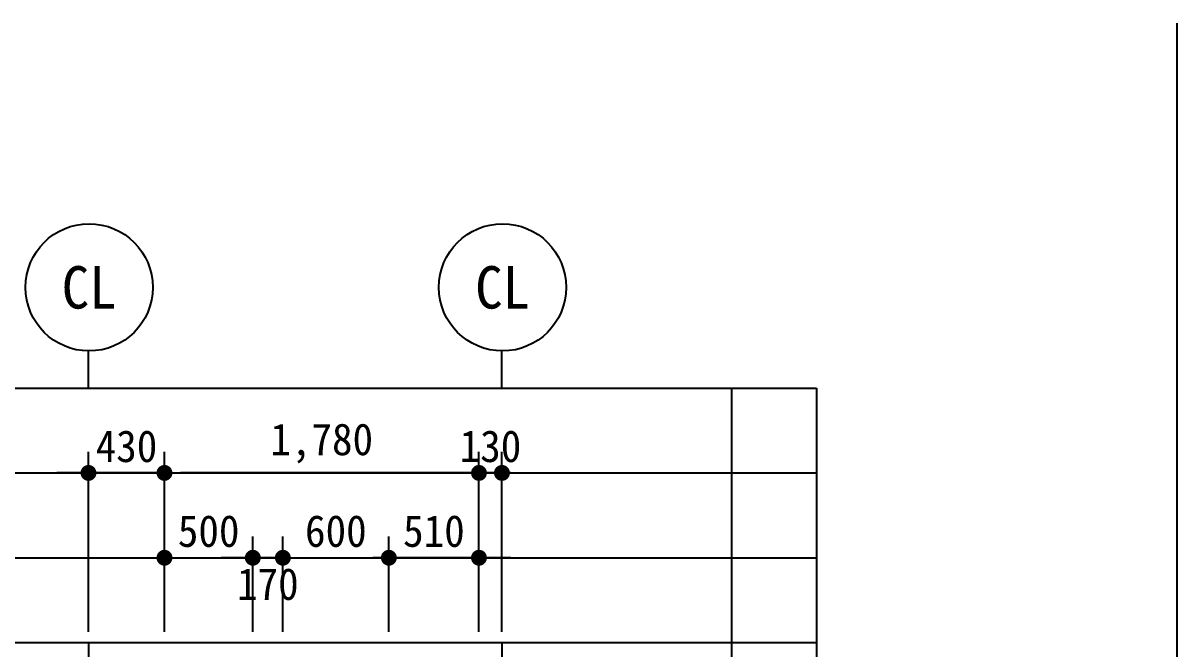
# Model space of a CAD drawing. Header units: millimetres. Extents: x -423835 to -174325, y -1379898 to -1311126.
# Drawn here: x -347142 to -340612, y -1350307 to -1346766 of the extents above; entities that cross this region are included whole.
import ezdxf
from ezdxf.enums import TextEntityAlignment as Align

# ---------------------------------------------------------------- set-up
doc = ezdxf.new("R2010")
doc.units = ezdxf.units.MM
doc.header["$LTSCALE"] = 100
doc.header["$MEASUREMENT"] = 0
doc.header["$PDSIZE"] = -10
doc.layers.get('0').update_dxf_attribs({"linetype": 'CONTINUOUS'})
doc.layers.get('Defpoints').update_dxf_attribs({"color": 153, "linetype": 'CONTINUOUS'})
doc.layers.add('A-AXIS-BUBL', color=7, linetype='CONTINUOUS', lineweight=25)
doc.layers.add('A-XXXX-TXT2', color=3, linetype='CONTINUOUS', lineweight=25)
doc.layers.add('A-DIMS', color=7, linetype='CONTINUOUS')
doc.layers.add('AA-AXIS-LINE-1', color=1, linetype='CONTINUOUS')
doc.styles.add('HY울릉도L', font='')
doc.styles.add('돋움체', font='')
doc.styles.get('HY울릉도L').set_extended_font_data('HYwulM')
doc.styles.get('돋움체').set_extended_font_data('DotumChe')
doc.dimstyles.new('CDIM', dxfattribs={"dimtxt": 3, "dimasz": 1.5, "dimexe": 2, "dimexo": 1, "dimgap": 1, "dimtad": 1, "dimdec": 0, "dimrnd": 0.5, "dimzin": 0, "dimdsep": 32, "dimlunit": 6, "dimtxsty": 'HY울릉도L', "dimblk1": '_CIDOT', "dimblk2": '_CIDOT', "dimsah": 1, "dimcen": 5.5, "dimclrd": 2, "dimclre": 2, "dimclrt": 7, "dimadec": 0, "dimazin": 0, "dimtfac": 1, "dimtdec": 0, "dimtix": 1, "dimtmove": 2, "dimatfit": 1, "dimldrblk": '_CIDOT', "dimfxl": 1, "dimtolj": 1, "dimtzin": 0, "dimlwd": -1, "dimarcsym": 0})

# ---------------------------------------------------------------- blocks, each defined once
blk = doc.blocks.new('_CIDOT')
at = {"color": 0, "linetype": 'ByBlock'}
blk.add_line((2, 0), (-1, 0), dxfattribs=at)
at = {"color": 0, "linetype": 'ByBlock', "const_width": 0.5}
blk.add_lwpolyline([(-0.25, 0, 1), (0.25, 0, 1)], format="xyb", close=True, dxfattribs=at)
blk = doc.blocks.new('*D535')
at = {"layer": 'A-DIMS', "lineweight": -2, "transparency": 16777216}
for p, q in [((-346341.7, -1350211.3), (-346341.7, -1349191.3)), ((-344561.7, -1350131.3), (-344561.7, -1349191.3))]:
    blk.add_line(p, q, dxfattribs=at)
at = {"layer": 'A-DIMS', "transparency": 16777216}
blk.add_line((-344651.7, -1349311.3), (-346251.7, -1349311.3), dxfattribs=at)
at = {"layer": 'Defpoints', "color": 0, "transparency": 16777216}
for p in [(-346341.7, -1349311.3), (-344561.7, -1350191.3), (-346341.7, -1350271.3)]:
    blk.add_point(p, dxfattribs=at)
at = {"layer": 'A-DIMS', "transparency": 16777216, "xscale": 90, "yscale": 90, "zscale": 90, "rotation": 180}
blk.add_blockref('_CIDOT', (-346341.7, -1349311.3), dxfattribs=at)
at = {"layer": 'A-DIMS', "transparency": 16777216, "xscale": 90, "yscale": 90, "zscale": 90}
blk.add_blockref('_CIDOT', (-344561.7, -1349311.3), dxfattribs=at)
at = {"layer": 'A-DIMS', "color": 3, "transparency": 16777216, "insert": (-345451.7, -1349144.2), "char_height": 180, "attachment_point": 5, "style": '돋움체'}
blk.add_mtext('\\A1;1,780', dxfattribs=at)
blk = doc.blocks.new('*D536')
at = {"layer": 'A-DIMS', "lineweight": -2, "transparency": 16777216}
for p, q in [((-344561.7, -1350211.3), (-344561.7, -1349191.3)), ((-344431.7, -1350211.3), (-344431.7, -1349191.3))]:
    blk.add_line(p, q, dxfattribs=at)
at = {"layer": 'A-DIMS', "transparency": 16777216}
for p, q in [((-344651.7, -1349311.3), (-344741.7, -1349311.3)), ((-344431.7, -1349311.3), (-344561.7, -1349311.3)), ((-344341.7, -1349311.3), (-344251.7, -1349311.3))]:
    blk.add_line(p, q, dxfattribs=at)
at = {"layer": 'Defpoints', "color": 0, "transparency": 16777216}
for p in [(-344561.7, -1349311.3), (-344561.7, -1350271.3), (-344431.7, -1350271.3)]:
    blk.add_point(p, dxfattribs=at)
at = {"layer": 'A-DIMS', "transparency": 16777216, "xscale": 90, "yscale": 90, "zscale": 90}
blk.add_blockref('_CIDOT', (-344561.7, -1349311.3), dxfattribs=at)
at = {"layer": 'A-DIMS', "transparency": 16777216, "xscale": 90, "yscale": 90, "zscale": 90, "rotation": 180}
blk.add_blockref('_CIDOT', (-344431.7, -1349311.3), dxfattribs=at)
at = {"layer": 'A-DIMS', "color": 3, "transparency": 16777216, "insert": (-344496.7, -1349161.2), "char_height": 180, "attachment_point": 5, "style": '돋움체'}
blk.add_mtext('\\A1;130', dxfattribs=at)
blk = doc.blocks.new('*D537')
at = {"layer": 'A-DIMS', "lineweight": -2, "transparency": 16777216}
for p, q in [((-346771.7, -1350211.3), (-346771.7, -1349191.3)), ((-346341.7, -1350211.3), (-346341.7, -1349191.3))]:
    blk.add_line(p, q, dxfattribs=at)
at = {"layer": 'A-DIMS', "transparency": 16777216}
for p, q in [((-346861.7, -1349311.3), (-346951.7, -1349311.3)), ((-346341.7, -1349311.3), (-346771.7, -1349311.3)), ((-346251.7, -1349311.3), (-346161.7, -1349311.3))]:
    blk.add_line(p, q, dxfattribs=at)
at = {"layer": 'Defpoints', "color": 0, "transparency": 16777216}
for p in [(-346771.7, -1349311.3), (-346771.7, -1350271.3), (-346341.7, -1350271.3)]:
    blk.add_point(p, dxfattribs=at)
at = {"layer": 'A-DIMS', "transparency": 16777216, "xscale": 90, "yscale": 90, "zscale": 90}
blk.add_blockref('_CIDOT', (-346771.7, -1349311.3), dxfattribs=at)
at = {"layer": 'A-DIMS', "transparency": 16777216, "xscale": 90, "yscale": 90, "zscale": 90, "rotation": 180}
blk.add_blockref('_CIDOT', (-346341.7, -1349311.3), dxfattribs=at)
at = {"layer": 'A-DIMS', "color": 3, "transparency": 16777216, "insert": (-346556.7, -1349161.2), "char_height": 180, "attachment_point": 5, "style": '돋움체'}
blk.add_mtext('\\A1;430', dxfattribs=at)
blk = doc.blocks.new('*D538')
at = {"layer": 'A-DIMS', "lineweight": -2, "transparency": 16777216}
for p, q in [((-346341.7, -1350211.3), (-346341.7, -1349671.3)), ((-345841.7, -1350211.3), (-345841.7, -1349671.3))]:
    blk.add_line(p, q, dxfattribs=at)
at = {"layer": 'A-DIMS', "transparency": 16777216}
blk.add_line((-346251.7, -1349791.3), (-345931.7, -1349791.3), dxfattribs=at)
at = {"layer": 'Defpoints', "color": 0, "transparency": 16777216}
for p in [(-345841.7, -1349791.3), (-346341.7, -1350271.3), (-345841.7, -1350271.3)]:
    blk.add_point(p, dxfattribs=at)
at = {"layer": 'A-DIMS', "transparency": 16777216, "xscale": 90, "yscale": 90, "zscale": 90, "rotation": 180}
blk.add_blockref('_CIDOT', (-346341.7, -1349791.3), dxfattribs=at)
at = {"layer": 'A-DIMS', "transparency": 16777216, "xscale": 90, "yscale": 90, "zscale": 90}
blk.add_blockref('_CIDOT', (-345841.7, -1349791.3), dxfattribs=at)
at = {"layer": 'A-DIMS', "color": 3, "transparency": 16777216, "insert": (-346091.7, -1349641.2), "char_height": 180, "attachment_point": 5, "style": '돋움체'}
blk.add_mtext('\\A1;500', dxfattribs=at)
blk = doc.blocks.new('*D539')
at = {"layer": 'A-DIMS', "lineweight": -2, "transparency": 16777216}
for p, q in [((-345671.7, -1350211.3), (-345671.7, -1349671.3)), ((-345071.7, -1350211.3), (-345071.7, -1349671.3))]:
    blk.add_line(p, q, dxfattribs=at)
at = {"layer": 'A-DIMS', "transparency": 16777216}
blk.add_line((-345581.7, -1349791.3), (-345161.7, -1349791.3), dxfattribs=at)
at = {"layer": 'Defpoints', "color": 0, "transparency": 16777216}
for p in [(-345071.7, -1349791.3), (-345671.7, -1350271.3), (-345071.7, -1350271.3)]:
    blk.add_point(p, dxfattribs=at)
at = {"layer": 'A-DIMS', "transparency": 16777216, "xscale": 90, "yscale": 90, "zscale": 90, "rotation": 180}
blk.add_blockref('_CIDOT', (-345671.7, -1349791.3), dxfattribs=at)
at = {"layer": 'A-DIMS', "transparency": 16777216, "xscale": 90, "yscale": 90, "zscale": 90}
blk.add_blockref('_CIDOT', (-345071.7, -1349791.3), dxfattribs=at)
at = {"layer": 'A-DIMS', "color": 3, "transparency": 16777216, "insert": (-345371.7, -1349641.2), "char_height": 180, "attachment_point": 5, "style": '돋움체'}
blk.add_mtext('\\A1;600', dxfattribs=at)
blk = doc.blocks.new('A$C028158C4')
at = {"layer": 'A-AXIS-BUBL', "ltscale": 0.2}
blk.add_line((0, 0), (0, 175.2), dxfattribs=at)
blk.add_circle((2.9, 475.4), 300.3, dxfattribs=at)
blk = doc.blocks.new('*D561')
at = {"layer": 'A-DIMS', "lineweight": -2, "transparency": 16777216}
for p, q in [((-345071.7, -1350211.3), (-345071.7, -1349671.3)), ((-344561.7, -1350211.3), (-344561.7, -1349671.3))]:
    blk.add_line(p, q, dxfattribs=at)
at = {"layer": 'A-DIMS', "transparency": 16777216}
blk.add_line((-344651.7, -1349791.3), (-344981.7, -1349791.3), dxfattribs=at)
at = {"layer": 'Defpoints', "color": 0, "transparency": 16777216}
for p in [(-345071.7, -1349791.3), (-345071.7, -1350271.3), (-344561.7, -1350271.3)]:
    blk.add_point(p, dxfattribs=at)
at = {"layer": 'A-DIMS', "transparency": 16777216, "xscale": 90, "yscale": 90, "zscale": 90, "rotation": 180}
blk.add_blockref('_CIDOT', (-345071.7, -1349791.3), dxfattribs=at)
at = {"layer": 'A-DIMS', "transparency": 16777216, "xscale": 90, "yscale": 90, "zscale": 90}
blk.add_blockref('_CIDOT', (-344561.7, -1349791.3), dxfattribs=at)
at = {"layer": 'A-DIMS', "color": 3, "transparency": 16777216, "insert": (-344816.7, -1349641.2), "char_height": 180, "attachment_point": 5, "style": '돋움체'}
blk.add_mtext('\\A1;510', dxfattribs=at)
blk = doc.blocks.new('*D562')
at = {"layer": 'A-DIMS', "lineweight": -2, "transparency": 16777216}
for p, q in [((-345841.7, -1350211.3), (-345841.7, -1349671.3)), ((-345671.7, -1350211.3), (-345671.7, -1349671.3))]:
    blk.add_line(p, q, dxfattribs=at)
at = {"layer": 'A-DIMS', "transparency": 16777216}
for p, q in [((-345931.7, -1349791.3), (-346021.7, -1349791.3)), ((-345671.7, -1349791.3), (-345841.7, -1349791.3)), ((-345581.7, -1349791.3), (-345491.7, -1349791.3))]:
    blk.add_line(p, q, dxfattribs=at)
at = {"layer": 'Defpoints', "color": 0, "transparency": 16777216}
for p in [(-345841.7, -1349791.3), (-345841.7, -1350271.3), (-345671.7, -1350271.3)]:
    blk.add_point(p, dxfattribs=at)
at = {"layer": 'A-DIMS', "transparency": 16777216, "xscale": 90, "yscale": 90, "zscale": 90}
blk.add_blockref('_CIDOT', (-345841.7, -1349791.3), dxfattribs=at)
at = {"layer": 'A-DIMS', "transparency": 16777216, "xscale": 90, "yscale": 90, "zscale": 90, "rotation": 180}
blk.add_blockref('_CIDOT', (-345671.7, -1349791.3), dxfattribs=at)
at = {"layer": 'A-DIMS', "color": 3, "transparency": 16777216, "insert": (-345756.7, -1349941.2), "char_height": 180, "attachment_point": 5, "style": '돋움체'}
blk.add_mtext('\\A1;170', dxfattribs=at)

msp = doc.modelspace()

# ---------------------------------------------------------------- linework, layer by layer
at = {"color": 3, "ltscale": 2}
msp.add_line((-340611.7, -1346766.1), (-340611.7, -1379898.1), dxfattribs=at)
at = {"layer": 'AA-AXIS-LINE-1'}
for p, q in [((-346771.7, -1350271.3), (-346771.7, -1353849.1)), ((-344431.7, -1350271.3), (-344431.7, -1353849.1))]:
    msp.add_line(p, q, dxfattribs=at)
at = {"layer": 'Defpoints'}
for p, q in [((-348831.7, -1348831.3), (-342651.7, -1348831.3)), ((-343131.7, -1348831.3), (-343131.7, -1353849.1)), ((-342651.7, -1348831.3), (-342651.7, -1353849.1)), ((-348831.7, -1349311.3), (-342651.7, -1349311.3)), ((-348831.7, -1349791.3), (-342651.7, -1349791.3)), ((-348831.7, -1350271.3), (-342651.7, -1350271.3))]:
    msp.add_line(p, q, dxfattribs=at)

# ---------------------------------------------------------------- block references
at = {"xscale": 1.198871389330295, "yscale": 1.198871389330295, "zscale": 1.198871389330295}
for p in [(-346771.7, -1348831.3), (-344431.7, -1348831.3)]:
    msp.add_blockref('A$C028158C4', p, dxfattribs=at)

# ---------------------------------------------------------------- texts
at = {"layer": 'A-XXXX-TXT2', "ltscale": 0.2, "style": '돋움체'}
for p in [(-346768.1, -1348261.3), (-344428.1, -1348261.3)]:
    msp.add_text('CL', height=240, dxfattribs=at).set_placement(p, align=Align.MIDDLE)

# ---------------------------------------------------------------- dimensions: what is measured, and where the dimension line sits
at = {"layer": 'A-DIMS'}
for base, p1, p2, picture, middle in [((-346771.7, -1349311.3), (-346341.7, -1350271.3), (-346771.7, -1350271.3), '*D537', (-346556.7, -1349161.2)), ((-346341.7, -1349311.3), (-344561.7, -1350191.3), (-346341.7, -1350271.3), '*D535', (-345451.7, -1349144.2)), ((-344561.7, -1349311.3), (-344431.7, -1350271.3), (-344561.7, -1350271.3), '*D536', (-344496.7, -1349161.2)), ((-345071.7, -1349791.3), (-344561.7, -1350271.3), (-345071.7, -1350271.3), '*D561', (-344816.7, -1349641.2))]:
    dim = msp.add_linear_dim(base=base, p1=p1, p2=p2, dimstyle='CDIM', override={"dimscale": 60, "dimtxsty": '돋움체', "dimclrd": 256, "dimclre": 256, "dimclrt": 3}, dxfattribs=at)
    dim.commit()
    dim.dimension.update_dxf_attribs({"geometry": picture, "text_midpoint": middle})
for base, p1, p2, picture, middle in [((-345841.7, -1349791.3), (-346341.7, -1350271.3), (-345841.7, -1350271.3), '*D538', (-346091.7, -1349641.2)), ((-345071.7, -1349791.3), (-345671.7, -1350271.3), (-345071.7, -1350271.3), '*D539', (-345371.7, -1349641.2))]:
    dim = msp.add_linear_dim(base=base, p1=p1, p2=p2, angle=180, dimstyle='CDIM', override={"dimscale": 60, "dimtxsty": '돋움체', "dimclrd": 256, "dimclre": 256, "dimclrt": 3}, dxfattribs=at)
    dim.commit()
    dim.dimension.update_dxf_attribs({"geometry": picture, "text_midpoint": middle})
dim = msp.add_linear_dim(base=(-345841.7, -1349791.3), p1=(-345671.7, -1350271.3), p2=(-345841.7, -1350271.3), dimstyle='CDIM', override={"dimscale": 60, "dimtxsty": '돋움체', "dimclrd": 256, "dimclre": 256, "dimclrt": 3}, dxfattribs=at)
dim.commit()
dim.dimension.update_dxf_attribs({"geometry": '*D562', "text_midpoint": (-345756.7, -1349941.2), "dimtype": 160})

doc.saveas('drawing.dxf')
